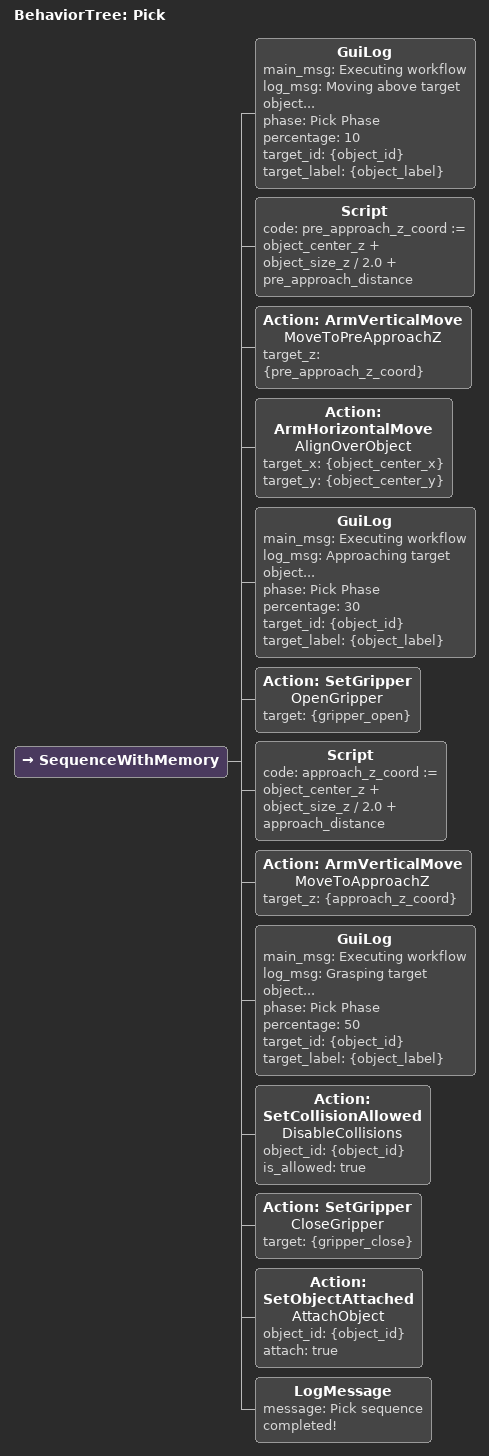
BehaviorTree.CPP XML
<root BTCPP_format="4">
    <BehaviorTree ID="Pick">
        <SequenceWithMemory>

            <GuiLog main_msg = "Executing workflow" log_msg="Moving above target object..." phase="Pick Phase" percentage="10" target_id = "{object_id}" target_label = "{object_label}" />
            <!-- Step 1: compute pre-approach position -->
            <Script
                code="pre_approach_z_coord := object_center_z + object_size_z / 2.0 + pre_approach_distance" />

            <!-- Step 2: move to pre-approach position -->
            <Action ID="ArmVerticalMove" name="MoveToPreApproachZ"
                target_z="{pre_approach_z_coord}" />

            <!-- Step 3: align horizontally over object -->
            <Action ID="ArmHorizontalMove" name="AlignOverObject"
                target_x="{object_center_x}"
                target_y="{object_center_y}" />

            <GuiLog main_msg = "Executing workflow" log_msg="Approaching target object..." phase="Pick Phase" percentage="30" target_id = "{object_id}" target_label = "{object_label}" />
            <!-- Step 4: open gripper -->
            <Action ID="SetGripper" name="OpenGripper" target="{gripper_open}" />

            <!-- Step 5: compute approach position -->
            <Script
                code="approach_z_coord := object_center_z + object_size_z / 2.0 + approach_distance" />

            <!-- Step 6: approach object -->
            <Action ID="ArmVerticalMove" name="MoveToApproachZ"
                target_z="{approach_z_coord}" />

            <GuiLog main_msg = "Executing workflow" log_msg="Grasping target object..." phase="Pick Phase" percentage="50" target_id = "{object_id}" target_label = "{object_label}"/>
            <!-- Step 7: allow collisions -->
            <Action ID="SetCollisionAllowed" name="DisableCollisions"
                object_id="{object_id}"
                is_allowed="true" />

            <!-- Step 8: close gripper -->
            <Action ID="SetGripper" name="CloseGripper" target="{gripper_close}" />

            <!-- Step 9: attach object -->
            <Action ID="SetObjectAttached" name="AttachObject"
                object_id="{object_id}"
                attach="true" />

            <LogMessage message="Pick sequence completed!" />
        </SequenceWithMemory>
    </BehaviorTree>
</root>
